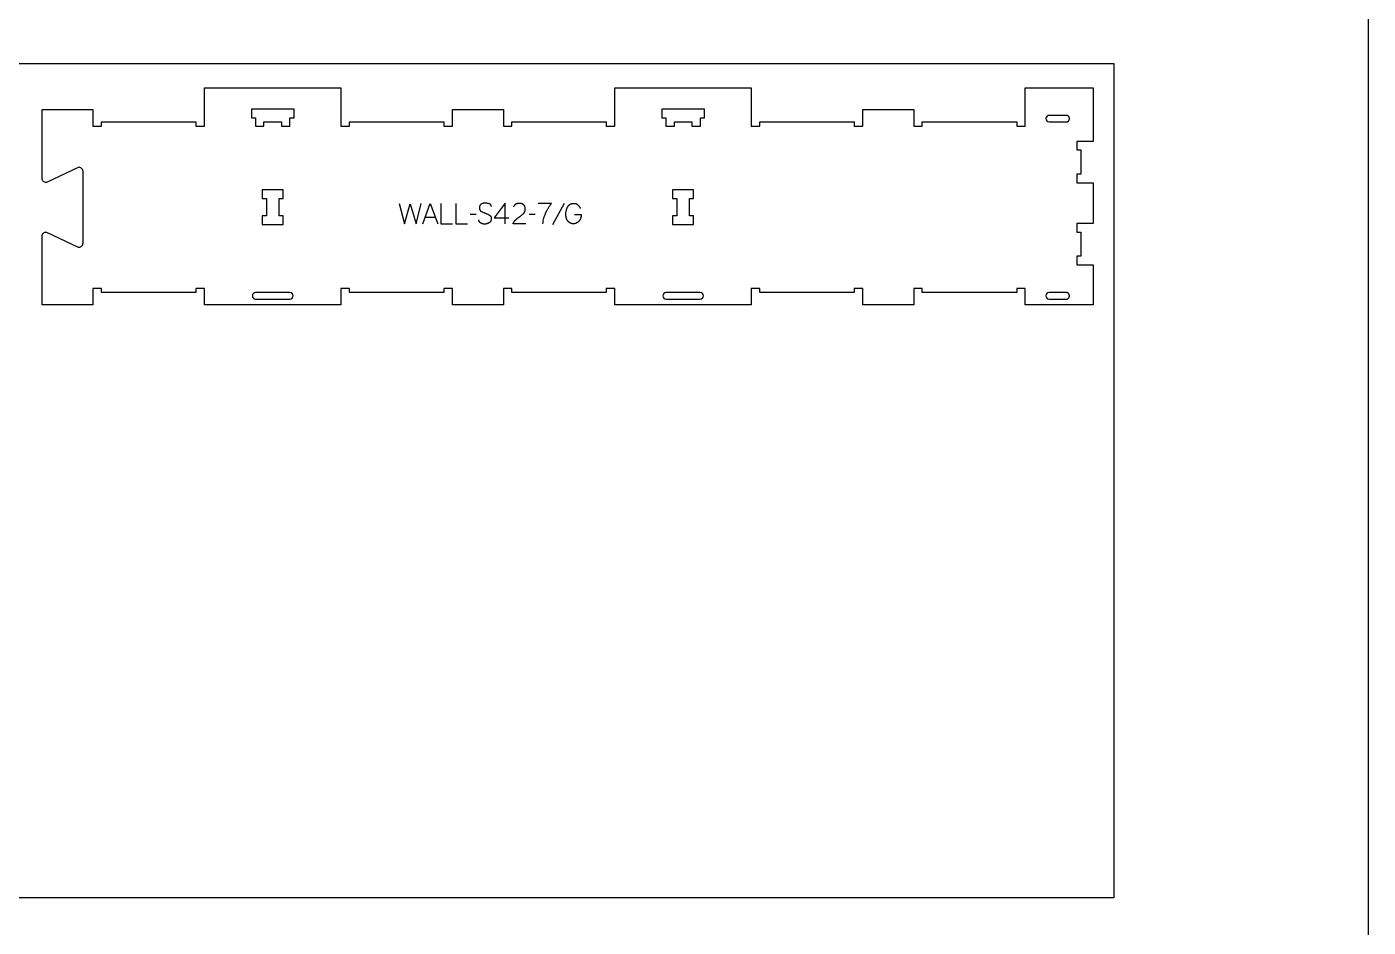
# Model space of a CAD drawing. Extents: x -1151 to 2032, y -19593 to -11999.
# Drawn here: x 71 to 2032, y -17926 to -16610 of the extents above; entities that cross this region are included whole.
import ezdxf

# ---------------------------------------------------------------- set-up
doc = ezdxf.new("R2010")
doc.units = 0
for name, color, linetype in [('0_SHEET_SPRUCEPLY_2440X122', 1, 'CONTINUOUS'), ('1_ANYTOOL_1MMDEEP_LABELS_S', 2, 'CONTINUOUS'), ('3_ANYTOOL_CUTTHROUGH_INSID', 4, 'CONTINUOUS'), ('4_ANYTOOL_CUTTHROUGH_OUTSI', 5, 'CONTINUOUS'), ('DONOTCUT', 18, 'CONTINUOUS')]:
    doc.layers.add(name, color=color, linetype=linetype)

msp = doc.modelspace()

# ---------------------------------------------------------------- linework, layer by layer
at = {"layer": '0_SHEET_SPRUCEPLY_2440X122'}
msp.add_lwpolyline([(1660.5, -16663.3), (1660.5, -17883.3), (-779.5, -17883.3), (-779.5, -16663.3)], close=True, dxfattribs=at)
at = {"layer": '1_ANYTOOL_1MMDEEP_LABELS_S'}
for points in [[(615.4, -16867.9), (623.1, -16897.9), (631.6, -16868.8), (640.1, -16897.9), (647.6, -16867.9)], [(650.1, -16897.9), (661, -16867.9), (672.1, -16897.9)], [(676.4, -16867.9), (676.4, -16897.9), (693.5, -16897.9)], [(698.2, -16867.9), (698.2, -16897.9), (715.3, -16897.9)], [(727.9, -16884), (719.1, -16884.1)], [(750.2, -16872.5), (750.2, -16872.3), (750.1, -16872.2), (750.1, -16872.1), (750.1, -16872), (750.1, -16871.9), (750.1, -16871.8), (750.1, -16871.7), (750.1, -16871.6), (750.1, -16871.6), (750.1, -16871.5), (750, -16871.4), (750, -16871.3), (750, -16871.2), (750, -16871.1), (749.9, -16871.1), (749.9, -16871), (749.9, -16870.9), (749.9, -16870.8), (749.8, -16870.8), (749.8, -16870.7), (749.8, -16870.6), (749.7, -16870.5), (749.7, -16870.5), (749.7, -16870.4), (749.6, -16870.3), (749.6, -16870.3), (749.5, -16870.2), (749.5, -16870.1), (749.4, -16870.1), (749.4, -16870), (749.3, -16869.9), (749.3, -16869.9), (749.2, -16869.8), (749.2, -16869.8), (749.1, -16869.7), (749.1, -16869.6), (749, -16869.6), (748.9, -16869.5), (748.9, -16869.5), (748.8, -16869.4), (748.7, -16869.4), (748.7, -16869.3), (748.6, -16869.3), (748.5, -16869.2), (748.5, -16869.2), (748.4, -16869.1), (748.3, -16869.1), (748.2, -16869), (748.2, -16869), (748.1, -16868.9), (748, -16868.9), (747.8, -16868.8), (747.6, -16868.7), (747.5, -16868.7), (747.3, -16868.6), (747.1, -16868.5), (746.9, -16868.5), (746.1, -16868.2), (745.3, -16868.1), (744.5, -16867.9), (743.7, -16867.8), (743.3, -16867.7), (743, -16867.7), (742.6, -16867.6), (742.2, -16867.6), (741.8, -16867.6), (741.5, -16867.5), (741.1, -16867.5), (740.8, -16867.5), (740.6, -16867.5), (740.4, -16867.5), (740.2, -16867.5), (740, -16867.6), (739.8, -16867.6), (739.6, -16867.6), (739.4, -16867.6), (739.2, -16867.6), (739.1, -16867.7), (738.9, -16867.7), (738.7, -16867.7), (738.5, -16867.8), (738.3, -16867.8), (738.2, -16867.9), (738, -16867.9), (737.8, -16868), (737.6, -16868), (737.5, -16868.1), (737.3, -16868.2), (737.1, -16868.2), (736.9, -16868.3), (736.8, -16868.4), (736.6, -16868.5), (736.4, -16868.6), (736.3, -16868.6), (736.1, -16868.7), (735.9, -16868.8), (735.8, -16868.9), (735.6, -16869), (735.5, -16869.1), (735.3, -16869.2), (735.2, -16869.3), (735, -16869.5), (734.9, -16869.6), (734.7, -16869.7), (734.6, -16869.8), (734.4, -16870), (734.3, -16870.1), (734.2, -16870.2), (734.1, -16870.4), (734, -16870.5), (733.8, -16870.6), (733.7, -16870.8), (733.6, -16870.9), (733.5, -16871.1), (733.5, -16871.2), (733.4, -16871.4), (733.3, -16871.6), (733.2, -16871.7), (733.1, -16871.9), (733.1, -16872.1), (733, -16872.2), (733, -16872.4), (732.9, -16872.6), (732.9, -16872.8), (732.8, -16873), (732.8, -16873.1), (732.8, -16873.3), (732.7, -16873.5), (732.7, -16873.7), (732.7, -16873.9), (732.7, -16874.1), (732.7, -16874.3), (732.7, -16874.6), (732.7, -16874.8), (732.7, -16875), (732.7, -16875.2), (732.7, -16875.4), (732.7, -16875.6), (732.8, -16875.8), (732.8, -16876), (732.8, -16876.2), (732.9, -16876.4), (732.9, -16876.5), (733, -16876.7), (733.1, -16876.9), (733.1, -16877), (733.1, -16877.1), (733.2, -16877.1), (733.2, -16877.2), (733.2, -16877.3), (733.3, -16877.4), (733.3, -16877.5), (733.4, -16877.6), (733.4, -16877.6), (733.5, -16877.7), (733.5, -16877.8), (733.6, -16877.9), (733.6, -16877.9), (733.7, -16878), (733.7, -16878.1), (733.8, -16878.2), (733.8, -16878.2), (733.9, -16878.3), (733.9, -16878.4), (734, -16878.4), (734.1, -16878.5), (734.1, -16878.6), (734.2, -16878.6), (734.3, -16878.7), (734.4, -16878.8), (734.5, -16879), (734.7, -16879.1), (734.8, -16879.2), (735, -16879.3), (735.2, -16879.4), (735.3, -16879.5), (735.5, -16879.6), (736.2, -16880), (736.9, -16880.4), (737.7, -16880.8), (738.5, -16881.1), (739.2, -16881.5), (740, -16881.8), (740.8, -16882.1), (741.7, -16882.4), (742.5, -16882.7), (743.3, -16883.1), (744.1, -16883.4), (744.9, -16883.8), (745.6, -16884.1), (746.3, -16884.5), (747, -16884.9), (747.7, -16885.4), (747.9, -16885.5), (748, -16885.6), (748.2, -16885.7), (748.3, -16885.8), (748.3, -16885.8), (748.4, -16885.9), (748.5, -16885.9), (748.6, -16886), (748.6, -16886.1), (748.7, -16886.1), (748.7, -16886.2), (748.8, -16886.3), (748.9, -16886.3), (748.9, -16886.4), (749, -16886.5), (749, -16886.6), (749.1, -16886.6), (749.2, -16886.7), (749.2, -16886.8), (749.3, -16886.8), (749.3, -16886.9), (749.4, -16887), (749.4, -16887.1), (749.5, -16887.2), (749.5, -16887.2), (749.5, -16887.3), (749.6, -16887.4), (749.6, -16887.5), (749.7, -16887.6), (749.7, -16887.7), (749.7, -16887.7), (749.8, -16887.8), (749.8, -16887.9), (749.8, -16888), (749.9, -16888.1), (749.9, -16888.2), (749.9, -16888.3), (750, -16888.5), (750, -16888.7), (750, -16888.9), (750.1, -16889.1), (750.1, -16889.3), (750.1, -16889.5), (750.1, -16889.7), (750.1, -16889.9), (750.1, -16890.1), (750.1, -16890.3), (750.1, -16890.6), (750.1, -16890.8), (750.1, -16891), (750.1, -16891.3), (750, -16891.5), (750, -16891.7), (750, -16891.9), (749.9, -16892.1), (749.9, -16892.3), (749.8, -16892.5), (749.7, -16892.7), (749.7, -16892.9), (749.6, -16893.1), (749.5, -16893.3), (749.4, -16893.5), (749.4, -16893.7), (749.3, -16893.9), (749.2, -16894.1), (749.1, -16894.2), (749, -16894.4), (748.8, -16894.6), (748.7, -16894.7), (748.6, -16894.9), (748.5, -16895), (748.4, -16895.2), (748.2, -16895.3), (748.1, -16895.5), (747.9, -16895.6), (747.8, -16895.7), (747.6, -16895.9), (747.5, -16896), (747.3, -16896.1), (747.1, -16896.2), (746.9, -16896.3), (746.6, -16896.6), (746.2, -16896.8), (745.8, -16897), (745.5, -16897.1), (745.1, -16897.3), (744.7, -16897.5), (744.5, -16897.5), (744.3, -16897.6), (744.1, -16897.7), (744, -16897.7), (743.8, -16897.8), (743.6, -16897.8), (743.4, -16897.9), (743.2, -16897.9), (743, -16898), (742.8, -16898), (742.6, -16898), (742.4, -16898.1), (742.2, -16898.1), (742, -16898.1), (741.6, -16898.2), (741.2, -16898.2), (740.7, -16898.2), (740.3, -16898.2), (739.9, -16898.2), (739.5, -16898.2), (739.1, -16898.1), (738.7, -16898.1), (738.3, -16898), (738, -16897.9), (737.6, -16897.8), (737.2, -16897.7), (736.8, -16897.6), (736.5, -16897.5), (736.1, -16897.4), (735.7, -16897.2), (735.4, -16897), (735, -16896.9), (734.7, -16896.7), (734.5, -16896.6), (734.4, -16896.5), (734.2, -16896.4), (734, -16896.2), (733.9, -16896.1), (733.8, -16896), (733.6, -16895.9), (733.5, -16895.8), (733.4, -16895.7), (733.2, -16895.5), (733.1, -16895.4), (733, -16895.3), (733, -16895.2), (732.9, -16895.1), (732.9, -16895.1), (732.8, -16895), (732.8, -16894.9), (732.7, -16894.9), (732.7, -16894.8), (732.6, -16894.7), (732.6, -16894.6), (732.5, -16894.6), (732.5, -16894.5), (732.5, -16894.4), (732.4, -16894.3), (732.4, -16894.3), (732.4, -16894.2), (732.3, -16894.1), (732.3, -16894), (732.3, -16893.9), (732.2, -16893.9), (732.2, -16893.8), (732.2, -16893.6), (732.1, -16893.4), (732.1, -16893.3), (732, -16893.1), (732, -16892.9), (732, -16892.7), (732, -16892.6), (732, -16892.4), (731.9, -16892.2), (731.9, -16892)], [(770.2, -16897.9), (770.2, -16867.8), (754.2, -16889.2)], [(800.4, -16897.8), (782.1, -16897.8), (782.2, -16897.3), (782.3, -16897.1), (782.4, -16896.9), (782.5, -16896.7), (782.6, -16896.4), (782.7, -16896.2), (782.8, -16896), (782.9, -16895.8), (783, -16895.6), (783.1, -16895.4), (783.2, -16895.2), (783.3, -16895), (783.4, -16894.8), (783.5, -16894.6), (783.7, -16894.4), (783.8, -16894.2), (783.9, -16894), (784, -16893.8), (784.2, -16893.7), (784.3, -16893.5), (784.5, -16893.3), (784.6, -16893.1), (784.8, -16892.9), (784.9, -16892.8), (785.1, -16892.6), (785.3, -16892.4), (785.4, -16892.3), (785.6, -16892.1), (785.8, -16891.9), (786.1, -16891.6), (787.6, -16890.4), (789.1, -16889.2), (790.6, -16888.1), (792.1, -16886.9), (792.9, -16886.4), (793.6, -16885.8), (794.3, -16885.2), (795, -16884.6), (795.7, -16884.1), (796.3, -16883.5), (797, -16882.8), (797.6, -16882.2), (797.7, -16882.1), (797.8, -16881.9), (798, -16881.8), (798.1, -16881.6), (798.2, -16881.4), (798.4, -16881.3), (798.5, -16881.1), (798.6, -16880.9), (798.7, -16880.7), (798.8, -16880.6), (798.9, -16880.4), (799, -16880.2), (799.1, -16880), (799.2, -16879.8), (799.2, -16879.6), (799.3, -16879.5), (799.4, -16879.3), (799.5, -16879.1), (799.5, -16878.9), (799.6, -16878.7), (799.6, -16878.5), (799.7, -16878.3), (799.7, -16878.1), (799.8, -16877.8), (799.8, -16877.6), (799.8, -16877.4), (799.9, -16877.2), (799.9, -16877), (799.9, -16876.8), (799.9, -16876.5), (799.9, -16876.3), (799.9, -16876.1), (799.9, -16875.8), (799.9, -16875.6), (799.9, -16875.4), (799.9, -16875.1), (799.8, -16874.9), (799.8, -16874.7), (799.8, -16874.4), (799.8, -16874.2), (799.7, -16874), (799.7, -16873.8), (799.6, -16873.6), (799.6, -16873.3), (799.5, -16873.1), (799.4, -16872.9), (799.4, -16872.7), (799.3, -16872.6), (799.2, -16872.4), (799.1, -16872.2), (799, -16872), (798.9, -16871.8), (798.8, -16871.6), (798.7, -16871.5), (798.6, -16871.3), (798.5, -16871.1), (798.4, -16871), (798.2, -16870.8), (798.1, -16870.7), (798, -16870.5), (797.8, -16870.4), (797.7, -16870.2), (797.5, -16870.1), (797.4, -16870), (797.2, -16869.8), (797.1, -16869.7), (796.9, -16869.6), (796.7, -16869.5), (796.6, -16869.4), (796.4, -16869.3), (796.2, -16869.2), (796, -16869.1), (795.9, -16869), (795.7, -16868.9), (795.5, -16868.8), (795.3, -16868.7), (795.1, -16868.6), (794.9, -16868.5), (794.7, -16868.5), (794.5, -16868.4), (794.3, -16868.3), (794.1, -16868.3), (793.9, -16868.2), (793.7, -16868.2), (793.5, -16868.1), (793.3, -16868.1), (793.1, -16868), (792.8, -16868), (792.6, -16868), (792.4, -16867.9), (792.2, -16867.9), (791.9, -16867.9), (791.7, -16867.9), (791.5, -16867.9), (791, -16867.9), (790.6, -16867.9), (790.3, -16867.9), (789.9, -16867.9), (789.6, -16867.9), (789.2, -16868), (788.9, -16868), (788.6, -16868.1), (788.2, -16868.2), (787.9, -16868.3), (787.8, -16868.3), (787.6, -16868.4), (787.5, -16868.4), (787.3, -16868.5), (787.2, -16868.5), (787, -16868.6), (786.9, -16868.6), (786.7, -16868.7), (786.6, -16868.8), (786.5, -16868.8), (786.3, -16868.9), (786.2, -16869), (786.1, -16869.1), (785.9, -16869.1), (785.8, -16869.2), (785.7, -16869.3), (785.5, -16869.4), (785.4, -16869.5), (785.3, -16869.6), (785.2, -16869.7), (785, -16869.8), (784.9, -16869.9), (784.8, -16870), (784.7, -16870.1), (784.6, -16870.2), (784.4, -16870.3), (784.3, -16870.4), (784.2, -16870.5), (784.1, -16870.6), (784, -16870.7), (783.9, -16870.9), (783.8, -16871), (783.6, -16871.2), (783.4, -16871.5), (783.2, -16871.8), (783, -16872.1), (782.8, -16872.4), (782.7, -16872.7), (782.5, -16873)], [(814.1, -16884), (805.3, -16884.1)], [(825.5, -16898), (825.8, -16895.8), (826.2, -16893.6), (826.6, -16891.5), (827.1, -16889.3), (828.4, -16885.4), (828.8, -16884.3), (829.2, -16883.2), (829.6, -16882.2), (830, -16881.2), (831.6, -16878), (832.1, -16877.1), (832.6, -16876.1), (833.1, -16875.2), (833.7, -16874.3), (834.3, -16873.3), (834.9, -16872.3), (835.6, -16871.4), (836.3, -16870.4), (838.1, -16868.1), (818.5, -16867.9)], [(856.6, -16868.3), (839.4, -16899.1)], [(871.8, -16884.1), (881.6, -16884.1), (881.6, -16884.9), (881.5, -16885.7), (881.5, -16886.1), (881.4, -16886.5), (881.4, -16886.9), (881.3, -16887.3), (881.2, -16887.6), (881.2, -16888), (881.1, -16888.4), (881, -16888.7), (880.9, -16889), (880.8, -16889.4), (880.7, -16889.7), (880.6, -16890), (880.5, -16890.4), (880.3, -16890.7), (880.2, -16891), (880.1, -16891.3), (879.9, -16891.6), (879.8, -16891.8), (879.6, -16892.1), (879.4, -16892.4), (879.3, -16892.7), (879.1, -16892.9), (878.9, -16893.2), (878.7, -16893.4), (878.5, -16893.7), (878.3, -16893.9), (878.1, -16894.1), (877.9, -16894.4), (877.7, -16894.6), (877.4, -16894.8), (877.2, -16895), (877, -16895.2), (876.8, -16895.4), (876.5, -16895.6), (876.3, -16895.7), (876.1, -16895.9), (875.9, -16896.1), (875.6, -16896.2), (875.4, -16896.4), (875.2, -16896.5), (874.9, -16896.6), (874.7, -16896.8), (874.4, -16896.9), (874.2, -16897), (874, -16897.1), (873.7, -16897.2), (873.5, -16897.3), (873.2, -16897.4), (873, -16897.5), (872.7, -16897.5), (872.5, -16897.6), (872.2, -16897.7), (872, -16897.7), (871.7, -16897.8), (871.5, -16897.8), (871.2, -16897.8), (871, -16897.9), (870.7, -16897.9), (870.5, -16897.9), (870.2, -16897.9), (869.9, -16897.9), (869.7, -16897.9), (869.4, -16897.9), (869.2, -16897.9), (868.9, -16897.8), (868.7, -16897.8), (868.4, -16897.8), (868.2, -16897.7), (867.9, -16897.7), (867.7, -16897.6), (867.4, -16897.5), (867.2, -16897.4), (866.9, -16897.4), (866.7, -16897.3), (866.5, -16897.2), (866.2, -16897.1), (866, -16896.9), (865.8, -16896.8), (865.5, -16896.7), (865.3, -16896.6), (865.1, -16896.4), (864.8, -16896.3), (864.6, -16896.1), (864.4, -16896), (864.1, -16895.8), (863.9, -16895.6), (863.7, -16895.4), (863.5, -16895.2), (863.3, -16895), (863, -16894.8), (862.8, -16894.6), (862.6, -16894.4), (862.4, -16894.2), (862.2, -16893.9), (862, -16893.7), (861.8, -16893.4), (861.6, -16893.2), (861.4, -16892.9), (861.3, -16892.7), (861.1, -16892.4), (861, -16892.1), (860.8, -16891.8), (860.7, -16891.5), (860.5, -16891.2), (860.4, -16890.9), (860.3, -16890.5), (860.2, -16890.2), (860, -16889.9), (859.9, -16889.5), (859.8, -16889.2), (859.7, -16888.8), (859.7, -16888.4), (859.6, -16888), (859.5, -16887.7), (859.5, -16887.3), (859.4, -16886.9), (859.3, -16886.5), (859.3, -16886), (859.2, -16885.2), (859.2, -16884.3), (859.2, -16883.4), (859.2, -16882.7), (859.2, -16882), (859.3, -16881.4), (859.3, -16880.7), (859.4, -16880), (859.6, -16879.4), (859.7, -16878.7), (859.9, -16878), (860, -16877.4), (860.2, -16876.7), (860.4, -16876.1), (860.7, -16875.4), (861, -16874.8), (861.2, -16874.2), (861.5, -16873.5), (861.9, -16872.9), (862, -16872.6), (862.2, -16872.3), (862.4, -16872), (862.6, -16871.7), (862.8, -16871.5), (862.9, -16871.3), (863, -16871.2), (863.1, -16871.1), (863.2, -16870.9), (863.3, -16870.8), (863.4, -16870.7), (863.5, -16870.6), (863.7, -16870.5), (863.8, -16870.4), (863.9, -16870.2), (864, -16870.1), (864.1, -16870), (864.3, -16869.9), (864.4, -16869.8), (864.5, -16869.7), (864.6, -16869.6), (864.8, -16869.6), (864.9, -16869.5), (865, -16869.4), (865.2, -16869.3), (865.3, -16869.2), (865.5, -16869.1), (865.6, -16869.1), (865.7, -16869), (865.9, -16868.9), (866, -16868.8), (866.2, -16868.8), (866.3, -16868.7), (866.5, -16868.6), (866.6, -16868.6), (866.8, -16868.5), (867, -16868.5), (867.3, -16868.4), (867.6, -16868.3), (867.9, -16868.2), (868.3, -16868.1), (868.6, -16868), (869, -16868), (869.4, -16867.9), (869.7, -16867.9), (870.1, -16867.9), (870.5, -16867.9), (870.9, -16867.9), (871.1, -16867.9), (871.3, -16867.9), (871.5, -16867.9), (871.8, -16867.9), (872, -16867.9), (872.2, -16867.9), (872.4, -16868), (872.6, -16868), (872.8, -16868), (873, -16868.1), (873.2, -16868.1), (873.4, -16868.2), (873.6, -16868.2), (873.8, -16868.3), (874, -16868.4), (874.1, -16868.4), (874.3, -16868.5), (874.5, -16868.6), (874.7, -16868.7), (874.9, -16868.8), (875, -16868.8), (875.2, -16868.9), (875.4, -16869), (875.5, -16869.1), (875.7, -16869.3), (875.8, -16869.4), (876, -16869.5), (876.1, -16869.6), (876.3, -16869.7), (876.4, -16869.9), (876.6, -16870), (876.7, -16870.1), (877, -16870.4), (877.3, -16870.7), (877.5, -16871), (877.8, -16871.3), (878.1, -16871.6), (878.3, -16871.9), (878.5, -16872.2), (878.8, -16872.6), (879, -16872.9), (879.2, -16873.2), (879.4, -16873.5), (879.6, -16873.9), (879.8, -16874.2), (880, -16874.6), (880.2, -16874.9), (880.4, -16875.3)], [(653.6, -16888.3), (668.5, -16888.3)], [(754.2, -16889.2), (776, -16889.2)]]:
    msp.add_lwpolyline(points, dxfattribs=at)
at = {"layer": '3_ANYTOOL_CUTTHROUGH_INSID', "color": 4}
for points in [[(443.3, -16748.8), (443.3, -16754.8), (455.8, -16754.8), (455.8, -16742.8), (461.8, -16742.8), (461.8, -16730.3), (399.3, -16730.3), (399.3, -16742.8), (405.3, -16742.8), (405.3, -16754.8), (417.8, -16754.8), (417.8, -16748.8)], [(1043.3, -16748.8), (1043.3, -16754.8), (1055.8, -16754.8), (1055.8, -16742.8), (1061.8, -16742.8), (1061.8, -16730.3), (999.3, -16730.3), (999.3, -16742.8), (1005.3, -16742.8), (1005.3, -16754.8), (1017.8, -16754.8), (1017.8, -16748.8)], [(421.3, -16860.8), (421.3, -16886.3), (415.3, -16886.3), (415.3, -16898.8), (445.8, -16898.8), (445.8, -16886.3), (439.8, -16886.3), (439.8, -16860.8), (445.8, -16860.8), (445.8, -16848.3), (415.3, -16848.3), (415.3, -16860.8)], [(1021.3, -16860.8), (1021.3, -16886.3), (1015.3, -16886.3), (1015.3, -16898.8), (1045.8, -16898.8), (1045.8, -16886.3), (1039.8, -16886.3), (1039.8, -16860.8), (1045.8, -16860.8), (1045.8, -16848.3), (1015.3, -16848.3), (1015.3, -16860.8)]]:
    msp.add_lwpolyline(points, close=True, dxfattribs=at)
for points in [[(1565.6, -16739.3, 1), (1565.6, -16748.8), (1591.3, -16748.8), (1591.4, -16748.8), (1591.5, -16748.8), (1591.6, -16748.8), (1591.7, -16748.8), (1591.8, -16748.8), (1591.9, -16748.8), (1592, -16748.8), (1592.1, -16748.7), (1592.2, -16748.7), (1592.3, -16748.7), (1592.4, -16748.7), (1592.5, -16748.6), (1592.6, -16748.6), (1592.7, -16748.6), (1592.8, -16748.5), (1592.9, -16748.5), (1593, -16748.4), (1593.1, -16748.4), (1593.2, -16748.3), (1593.2, -16748.3), (1593.3, -16748.2), (1593.4, -16748.2), (1593.5, -16748.1), (1593.6, -16748), (1593.7, -16748), (1593.8, -16747.9), (1593.8, -16747.8), (1593.9, -16747.7), (1594, -16747.6), (1594.1, -16747.6), (1594.2, -16747.5), (1594.2, -16747.4), (1594.3, -16747.3), (1594.4, -16747.2), (1594.4, -16747.1), (1594.5, -16747), (1594.6, -16746.9), (1594.6, -16746.8), (1594.7, -16746.7), (1594.7, -16746.6), (1594.8, -16746.5), (1594.8, -16746.4), (1594.9, -16746.3), (1594.9, -16746.2), (1595, -16746.1), (1595, -16746), (1595, -16745.9), (1595.1, -16745.8), (1595.1, -16745.7), (1595.1, -16745.6), (1595.2, -16745.5), (1595.2, -16745.4), (1595.2, -16745.3), (1595.2, -16745.2), (1595.3, -16745), (1595.3, -16744.9), (1595.3, -16744.8), (1595.3, -16744.7), (1595.3, -16744.6), (1595.3, -16744.5), (1595.3, -16744.4), (1595.3, -16744.3), (1595.3, -16744.2), (1595.3, -16744.1), (1595.3, -16744), (1595.3, -16743.9), (1595.3, -16743.8), (1595.3, -16743.7), (1595.3, -16743.6), (1595.3, -16743.4), (1595.3, -16743.3), (1595.3, -16743.2), (1595.3, -16743.1), (1595.2, -16743), (1595.2, -16742.9), (1595.2, -16742.8), (1595.2, -16742.7), (1595.1, -16742.6), (1595.1, -16742.5), (1595.1, -16742.4), (1595, -16742.3), (1595, -16742.2), (1595, -16742), (1594.9, -16741.9), (1594.9, -16741.8), (1594.8, -16741.7), (1594.8, -16741.6), (1594.7, -16741.5), (1594.7, -16741.4), (1594.6, -16741.3), (1594.6, -16741.2), (1594.5, -16741.1), (1594.4, -16741), (1594.4, -16740.9), (1594.3, -16740.9), (1594.2, -16740.8), (1594.2, -16740.7), (1594.1, -16740.6), (1594, -16740.5), (1593.9, -16740.4), (1593.8, -16740.4), (1593.8, -16740.3), (1593.7, -16740.2), (1593.6, -16740.1), (1593.5, -16740.1), (1593.4, -16740), (1593.3, -16740), (1593.2, -16739.9), (1593.2, -16739.8), (1593.1, -16739.8), (1593, -16739.7), (1592.9, -16739.7), (1592.8, -16739.6), (1592.7, -16739.6), (1592.6, -16739.6), (1592.5, -16739.5), (1592.4, -16739.5), (1592.3, -16739.5), (1592.2, -16739.4), (1592.1, -16739.4), (1592, -16739.4), (1591.9, -16739.4), (1591.8, -16739.4), (1591.7, -16739.4), (1591.6, -16739.3), (1591.5, -16739.3), (1591.4, -16739.3), (1591.3, -16739.3)], [(405.6, -17007.8), (455.6, -17007.8, 1), (455.6, -16998.3), (405.6, -16998.3, 1)], [(1005.6, -17007.8), (1055.6, -17007.8, 1), (1055.6, -16998.3), (1005.6, -16998.3, 1)], [(1565.6, -17007.8), (1591.3, -17007.8), (1591.4, -17007.8), (1591.5, -17007.8), (1591.6, -17007.8), (1591.7, -17007.8), (1591.8, -17007.8), (1591.9, -17007.8), (1592, -17007.8), (1592.1, -17007.7), (1592.2, -17007.7), (1592.3, -17007.7), (1592.4, -17007.7), (1592.5, -17007.6), (1592.6, -17007.6), (1592.7, -17007.6), (1592.8, -17007.5), (1592.9, -17007.5), (1593, -17007.4), (1593.1, -17007.4), (1593.2, -17007.3), (1593.2, -17007.3), (1593.3, -17007.2), (1593.4, -17007.2), (1593.5, -17007.1), (1593.6, -17007), (1593.7, -17007), (1593.8, -17006.9), (1593.8, -17006.8), (1593.9, -17006.7), (1594, -17006.6), (1594.1, -17006.6), (1594.2, -17006.5), (1594.2, -17006.4), (1594.3, -17006.3), (1594.4, -17006.2), (1594.4, -17006.1), (1594.5, -17006), (1594.6, -17005.9), (1594.6, -17005.8), (1594.7, -17005.7), (1594.7, -17005.6), (1594.8, -17005.5), (1594.8, -17005.4), (1594.9, -17005.3), (1594.9, -17005.2), (1595, -17005.1), (1595, -17005), (1595, -17004.9), (1595.1, -17004.8), (1595.1, -17004.7), (1595.1, -17004.6), (1595.2, -17004.5), (1595.2, -17004.4), (1595.2, -17004.3), (1595.2, -17004.2), (1595.3, -17004), (1595.3, -17003.9), (1595.3, -17003.8), (1595.3, -17003.7), (1595.3, -17003.6), (1595.3, -17003.5), (1595.3, -17003.4), (1595.3, -17003.3), (1595.3, -17003.2), (1595.3, -17003.1), (1595.3, -17003), (1595.3, -17002.9), (1595.3, -17002.8), (1595.3, -17002.7), (1595.3, -17002.6), (1595.3, -17002.4), (1595.3, -17002.3), (1595.3, -17002.2), (1595.3, -17002.1), (1595.2, -17002), (1595.2, -17001.9), (1595.2, -17001.8), (1595.2, -17001.7), (1595.1, -17001.6), (1595.1, -17001.5), (1595.1, -17001.4), (1595, -17001.3), (1595, -17001.2), (1595, -17001), (1594.9, -17000.9), (1594.9, -17000.8), (1594.8, -17000.7), (1594.8, -17000.6), (1594.7, -17000.5), (1594.7, -17000.4), (1594.6, -17000.3), (1594.6, -17000.2), (1594.5, -17000.1), (1594.4, -17000), (1594.4, -16999.9), (1594.3, -16999.9), (1594.2, -16999.8), (1594.2, -16999.7), (1594.1, -16999.6), (1594, -16999.5), (1593.9, -16999.4), (1593.8, -16999.4), (1593.8, -16999.3), (1593.7, -16999.2), (1593.6, -16999.1), (1593.5, -16999.1), (1593.4, -16999), (1593.3, -16999), (1593.2, -16998.9), (1593.2, -16998.8), (1593.1, -16998.8), (1593, -16998.7), (1592.9, -16998.7), (1592.8, -16998.6), (1592.7, -16998.6), (1592.6, -16998.6), (1592.5, -16998.5), (1592.4, -16998.5), (1592.3, -16998.5), (1592.2, -16998.4), (1592.1, -16998.4), (1592, -16998.4), (1591.9, -16998.4), (1591.8, -16998.4), (1591.7, -16998.4), (1591.6, -16998.3), (1591.5, -16998.3), (1591.4, -16998.3), (1591.3, -16998.3), (1565.6, -16998.3, 1)]]:
    msp.add_lwpolyline(points, format="xyb", close=True, dxfattribs=at)
at = {"layer": '4_ANYTOOL_CUTTHROUGH_OUTSI', "color": 5}
msp.add_lwpolyline([(1530.6, -16992.3), (1518.3, -16992.3), (1518.3, -16998.3), (1480.6, -16998.3), (1380.3, -16998.3), (1380.3, -16992.3), (1367.8, -16992.3), (1367.8, -17016.3), (1293.3, -17016.3), (1293.3, -16992.3), (1280.8, -16992.3), (1280.8, -16998.3), (1180.6, -16998.3), (1142.8, -16998.3), (1142.8, -16992.3), (1130.3, -16992.3), (1130.3, -17016.3), (930.8, -17016.3), (930.8, -16992.3), (918.3, -16992.3), (918.3, -16998.3), (780.3, -16998.3), (780.3, -16992.3), (767.8, -16992.3), (767.8, -17016.3), (693.3, -17016.3), (693.3, -16992.3), (680.8, -16992.3), (680.8, -16998.3), (542.8, -16998.3), (542.8, -16992.3), (530.3, -16992.3), (530.3, -17016.3), (330.8, -17016.3), (330.8, -16992.3), (318.3, -16992.3), (318.3, -16998.3), (180.3, -16998.3), (180.3, -16992.3), (167.8, -16992.3), (167.8, -17016.3), (93.3, -17016.3), (93.3, -16915.7), (93.3, -16915.7, -0.461625), (100, -16910), (146, -16931.9), (146.1, -16931.9), (146.1, -16931.9, 0.220464), (151.1, -16930.5, 0.220464), (153.3, -16925.7), (153.3, -16821.5, 0.220464), (151.1, -16816.7, 0.220464), (146.1, -16815.3), (146, -16815.3), (146, -16815.3), (100, -16837.2), (100, -16837.2, -0.218884), (95.4, -16835.9, -0.220464), (93.3, -16831.5), (93.3, -16754.6), (93.3, -16730.8), (167.8, -16730.8), (167.8, -16754.8), (180.3, -16754.8), (180.3, -16748.8), (318.3, -16748.8), (318.3, -16754.8), (330.8, -16754.8), (330.8, -16754.6), (330.8, -16698.8), (530.3, -16698.8), (530.3, -16754.6), (530.3, -16754.8), (542.8, -16754.8), (542.8, -16748.8), (680.8, -16748.8), (680.8, -16754.8), (693.3, -16754.8), (693.3, -16730.8), (767.8, -16730.8), (767.8, -16754.8), (780.3, -16754.8), (780.3, -16748.8), (918.3, -16748.8), (918.3, -16754.8), (930.8, -16754.8), (930.8, -16754.6), (930.8, -16698.8), (1130.3, -16698.8), (1130.3, -16754.6), (1130.3, -16754.8), (1142.8, -16754.8), (1142.8, -16748.8), (1180.6, -16748.8), (1280.8, -16748.8), (1280.8, -16754.8), (1293.3, -16754.8), (1293.3, -16730.8), (1367.8, -16730.8), (1367.8, -16754.8), (1380.3, -16754.8), (1380.3, -16748.8), (1480.6, -16748.8), (1518.3, -16748.8), (1518.3, -16754.8), (1530.8, -16754.8), (1530.8, -16698.8), (1630.3, -16698.8), (1630.3, -16718.6), (1630.3, -16730.6), (1630.3, -16777.3), (1606.3, -16777.3), (1606.3, -16789.8), (1612.3, -16789.8), (1612.3, -16825.3), (1606.3, -16825.3), (1606.3, -16837.8), (1630.3, -16837.8), (1630.3, -16897.3), (1606.3, -16897.3), (1606.3, -16909.8), (1612.3, -16909.8), (1612.3, -16945.3), (1606.3, -16945.3), (1606.3, -16957.8), (1630.3, -16957.8), (1630.3, -17016.3), (1530.8, -17016.3), (1530.8, -16992.3), (1530.6, -16992.3)], format="xyb", close=True, dxfattribs=at)
at = {"layer": 'DONOTCUT'}
msp.add_lwpolyline([(2032.2, -19592.7), (-1151.2, -19592.7), (-1151.2, -11999.3), (2032.2, -11999.3)], close=True, dxfattribs=at)

doc.saveas('drawing.dxf')
